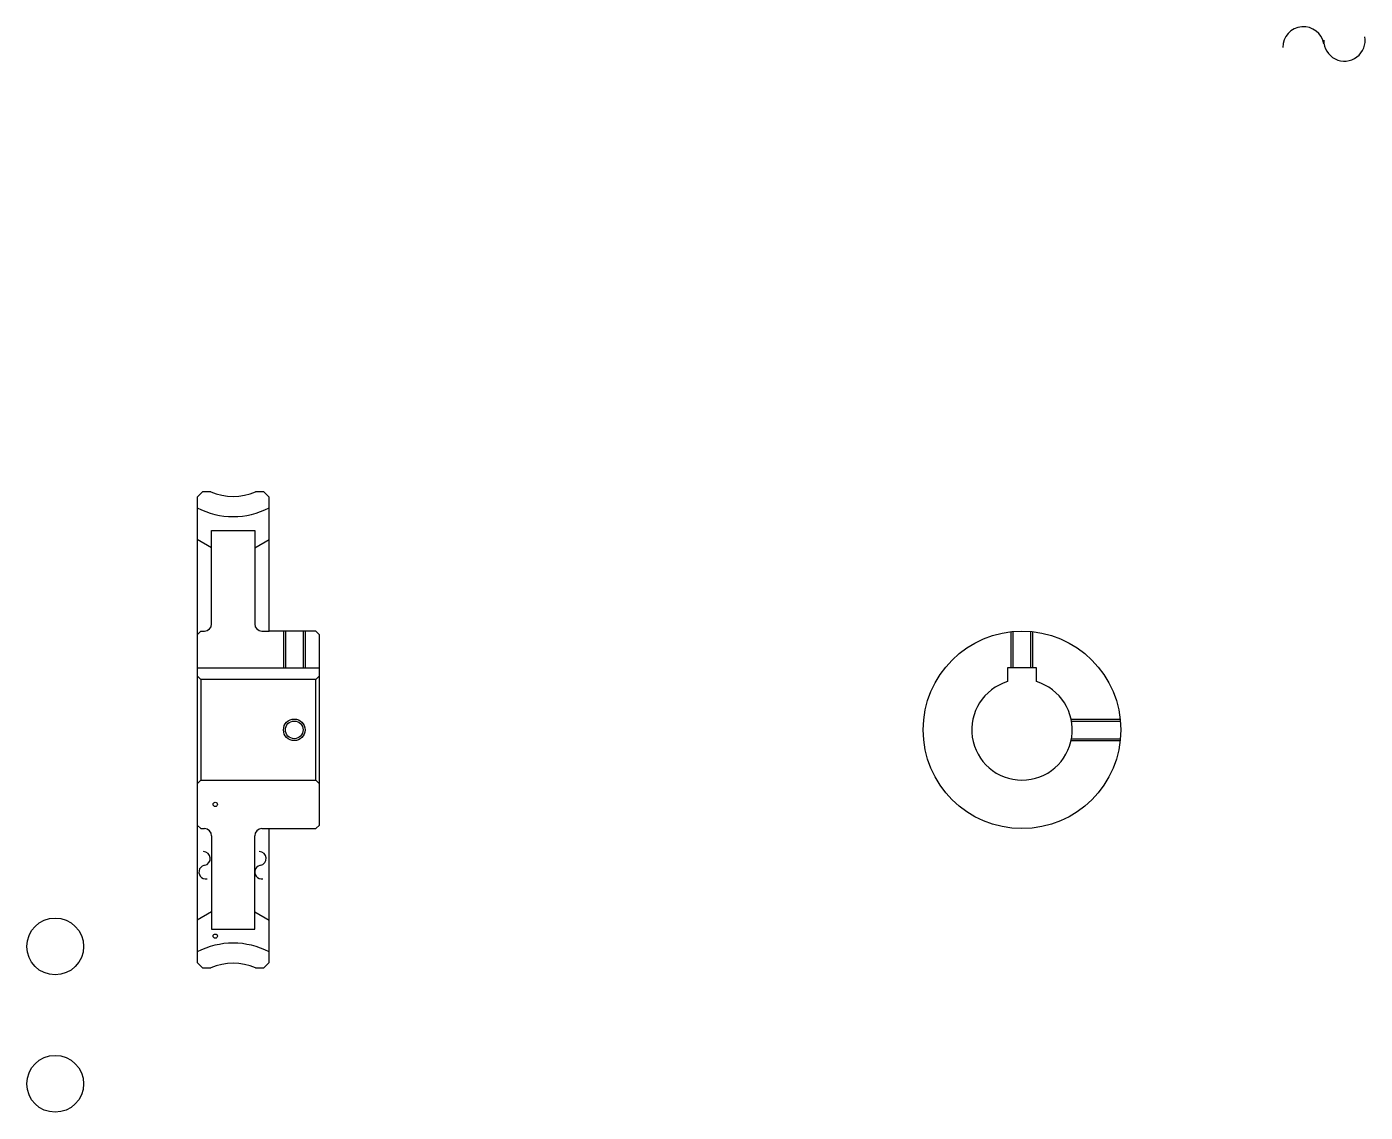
# Model space of a CAD drawing. Header units: metres. Extents: x 107 to 479, y 64 to 366.
import ezdxf

# ---------------------------------------------------------------- set-up
doc = ezdxf.new("R2010")
doc.units = ezdxf.units.M

msp = doc.modelspace()

# ---------------------------------------------------------------- linework, layer by layer
at = {"color": 4}
for p, q in [((170.266663, 225.919434), (170.266663, 199.919434)), ((158.266663, 221.110031), (154.266663, 223.419434)), ((170.266663, 221.110031), (174.266663, 223.419434)), ((172.266663, 197.919434), (174.266663, 197.919434)), ((154.266663, 187.719437), (188.266663, 187.719437)), ((188.266663, 185.419434), (187.266663, 184.419434)), ((154.266663, 155.419434), (155.266663, 156.419434)), ((188.266663, 155.419434), (187.266663, 156.419434)), ((172.266663, 142.919434), (174.266663, 142.919434)), ((170.266663, 114.919434), (170.266663, 140.919434)), ((158.266663, 119.728836), (154.266663, 117.419434)), ((170.266663, 119.728836), (174.266663, 117.419434))]:
    msp.add_line(p, q, dxfattribs=at)
for points in [[(158.066864, 236.669434), (155.766663, 236.669434), (154.266663, 235.169434), (154.266663, 155.419434)], [(170.466461, 104.169434), (172.766663, 104.169434), (174.266663, 105.669434), (174.266663, 142.919434), (187.266663, 142.919434), (188.266663, 143.919434), (188.266663, 196.919434), (187.266663, 197.919434), (174.266663, 197.919434), (174.266663, 235.169434), (172.766663, 236.669434), (170.466461, 236.669434)], [(158.266663, 199.919434), (158.266663, 225.919434), (170.266663, 225.919434)], [(154.266663, 196.919434), (155.266663, 197.919434), (156.266663, 197.919434)], [(178.266663, 197.919434), (178.266663, 187.719437)], [(178.806671, 197.919434), (178.806671, 187.719437)], [(183.726654, 197.919434), (183.726654, 187.719437)], [(184.266663, 197.919434), (184.266663, 187.719437)], [(380.877777, 187.719437), (380.877777, 197.75531)], [(381.417786, 187.719437), (381.417786, 197.809189)], [(386.337769, 187.719437), (386.337769, 197.809189)], [(386.877777, 187.719437), (386.877777, 197.75531)], [(387.877777, 183.835846), (387.877777, 187.719437), (379.877777, 187.719437), (379.877777, 183.835846)], [(154.266663, 185.419434), (155.266663, 184.419434), (155.266663, 156.419434), (187.266663, 156.419434), (187.266663, 184.419434), (155.266663, 184.419434)], [(397.552551, 173.419434), (411.213654, 173.419434)], [(397.659973, 172.87944), (411.267517, 172.87944)], [(397.659973, 167.959427), (411.267517, 167.959427)], [(397.552551, 167.419434), (411.213654, 167.419434)], [(154.266663, 155.419434), (154.266663, 105.669434), (155.766663, 104.169434), (158.066864, 104.169434)], [(154.266663, 143.919434), (155.266663, 142.919434), (156.266663, 142.919434)], [(158.266663, 140.919434), (158.266663, 114.919434), (170.266663, 114.919434)]]:
    msp.add_lwpolyline(points, dxfattribs=at)
for centre, radius in [((383.877777, 170.419434), 27.5), ((181.266663, 170.419434), 2.46)]:
    msp.add_circle(centre, radius, dxfattribs=at)
at = {"color": 7}
msp.add_circle((181.266663, 170.419434), 3, dxfattribs=at)
at = {"color": 5}
for centre, radius in [((159.266663, 149.669434), 0.593333), ((114.711105, 110.113876), 7.911111), ((159.266663, 112.981934), 0.593333), ((114.711105, 71.863876), 7.911111)]:
    msp.add_circle(centre, radius, dxfattribs=at)
at = {"color": 7}
for centre, radius, start, end in [((462.256134, 360.394775), 5.785, 10, 180), ((473.65036, 362.4039), 5.785, 180, 10), ((155.983704, 134.616104), 1.928333, 280, 90), ((171.543701, 134.616104), 1.928333, 280, 90), ((156.653397, 130.818024), 1.928333, 90, 280), ((172.213409, 130.818024), 1.928333, 90, 280)]:
    msp.add_arc(centre, radius, start, end, dxfattribs=at)
at = {"color": 4}
for centre, radius, start, end in [((164.266663, 251.419434), 16, 247.20175188, 292.79824812), ((164.266663, 251.419434), 21.625, 242.45612488, 297.54387512), ((156.266663, 199.919434), 2, 270, 0), ((172.266663, 199.919434), 2, 180, 270), ((383.877777, 170.419434), 14, 106.60154993, 73.39845007), ((156.266663, 140.919434), 2, 0, 90), ((172.266663, 140.919434), 2, 90, 180), ((164.266663, 89.419434), 21.625, 62.45612488, 117.54387512), ((164.266663, 89.419434), 16, 67.20175188, 112.79824812)]:
    msp.add_arc(centre, radius, start, end, dxfattribs=at)

doc.saveas('drawing.dxf')
